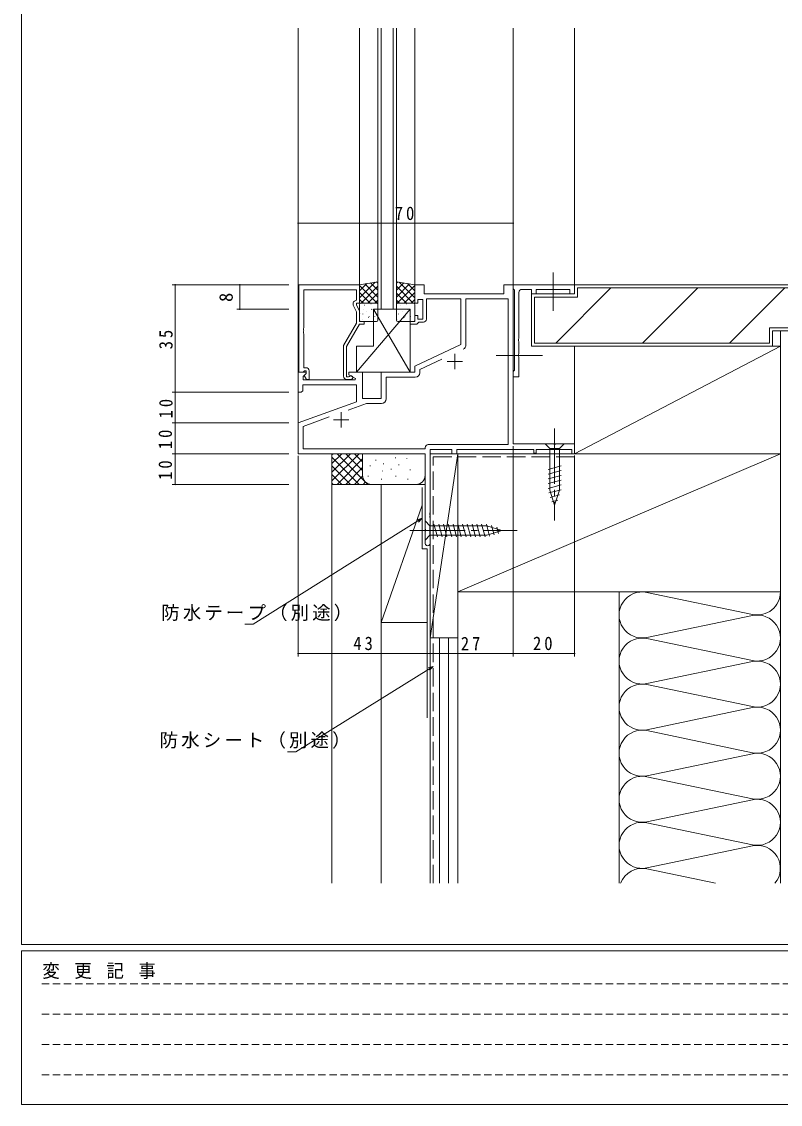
# Model space of a CAD drawing. Units: millimetres, scale not verified. Extents: x -594 to 539, y -420 to 386.
# Drawn here: x -590 to -343, y -420 to -67.5 of the extents above; entities that cross this region are included whole.
import ezdxf
from ezdxf.enums import TextEntityAlignment as Align

# ---------------------------------------------------------------- set-up
doc = ezdxf.new("R2010")
doc.units = ezdxf.units.MM
doc.header["$LTSCALE"] = 2
for name, pattern in [('CHAIN2', [12, 9, -1, 1, -1]), ('DASHED1', [1.8, 1.2, -0.6]), ('DASHED3', [4, 3, -1])]:
    doc.linetypes.add(name, pattern=pattern)
for name, color, linetype, lineweight in [('0-1_YKK_ZWAK', 7, 'Continuous', 9), ('0-3_YKK_11', 7, 'Continuous', 9), ('0-4_YKK_12', 2, 'Continuous', 9), ('0-5_YSS_K', 3, 'Continuous', 9), ('0-6_YKK_13', 4, 'Continuous', 9), ('0-7_YKK_D', 6, 'Continuous', 9)]:
    doc.layers.add(name, color=color, linetype=linetype, lineweight=lineweight)
doc.styles.add('ＭＳ ゴシック', font='')
doc.styles.get('ＭＳ ゴシック').set_extended_font_data('MS Gothic')

msp = doc.modelspace()

# ---------------------------------------------------------------- linework, layer by layer
at = {"layer": '0-1_YKK_ZWAK'}
for p, q in [((-590, -368), (-590, 382)), ((510, -368), (-590, -368)), ((-590, -420), (-590, -370)), ((456, -370), (-590, -370)), ((-590, -420), (456, -420))]:
    msp.add_line(p, q, dxfattribs=at)
at = {"layer": '0-1_YKK_ZWAK', "linetype": 'DASHED1'}
for p, q in [((-583.43, -380.732), (-228.87, -380.732)), ((-583.43, -390.63), (-228.87, -390.63)), ((-583.43, -400.528), (-228.87, -400.528)), ((-583.43, -410.426), (-228.87, -410.426))]:
    msp.add_line(p, q, dxfattribs=at)
at = {"layer": '0-3_YKK_11'}
for p, q in [((-480, -153.182), (-499.8, -153.182)), ((-499.8, -153.182), (-499.8, -181.682)), ((-498.17, -154.812), (-481, -154.812)), ((-498.17, -167.224), (-498.17, -154.812)), ((-481, -154.812), (-481, -158.182)), ((-480, -159.182), (-480, -153.182)), ((-462, -153.182), (-462, -159.182)), ((-459, -153.182), (-462, -153.182)), ((-459, -156.182), (-459, -153.182)), ((-433, -153.182), (-433, -156.182)), ((-430, -153.182), (-433, -153.182)), ((-430, -204.982), (-430, -153.182)), ((-430, -153.182), (-410, -153.182)), ((-430, -154.482), (-430, -153.182)), ((-429.8, -154.682), (-430, -154.482)), ((-429.6, -154.882), (-429.8, -154.682)), ((-429.6, -180.982), (-429.6, -154.882)), ((-424, -154.682), (-427.1, -154.682)), ((-424, -156.182), (-424, -154.682)), ((-422.5, -154.682), (-422.5, -156.182)), ((-411.5, -154.682), (-422.5, -154.682)), ((-411.5, -156.182), (-411.5, -154.682)), ((-410, -153.182), (-410, -156.182)), ((-481, -158.182), (-481.627, -158.544)), ((-461, -157.982), (-459.4, -157.982)), ((-461, -159.182), (-461, -157.982)), ((-459.4, -157.982), (-459.4, -164.382)), ((-433, -156.182), (-459, -156.182)), ((-458.2, -157.812), (-447, -157.812)), ((-458.2, -164.382), (-458.2, -157.812)), ((-447, -157.812), (-447, -172.688)), ((-445.37, -157.812), (-445.37, -172.77)), ((-431.63, -157.812), (-445.37, -157.812)), ((-431.63, -205.182), (-431.63, -157.812)), ((-428.1, -155.682), (-428.1, -170.724)), ((-422.5, -156.182), (-424, -156.182)), ((-410, -156.182), (-411.5, -156.182)), ((-482.033, -159.833), (-481, -162.048)), ((-481, -159.182), (-480, -159.182)), ((-481, -159.682), (-481, -159.182)), ((-480, -161.827), (-481, -159.682)), ((-481, -162.048), (-481, -165.714)), ((-480, -165.182), (-480, -161.827)), ((-462, -159.182), (-461, -159.182)), ((-478.5, -165.182), (-480, -165.182)), ((-478.5, -165.982), (-478.5, -165.182)), ((-463.5, -165.182), (-463.5, -165.982)), ((-462, -165.182), (-463.5, -165.182)), ((-462, -163.182), (-462, -165.182)), ((-461, -163.182), (-462, -163.182)), ((-461, -164.382), (-461, -163.182)), ((-459.4, -164.382), (-461, -164.382)), ((-461, -165.682), (-460.7, -165.382)), ((-460.7, -165.382), (-459.2, -165.382)), ((-498.29, -167.407), (-498.17, -167.224)), ((-498.29, -167.957), (-498.29, -167.407)), ((-498.17, -168.14), (-498.29, -167.957)), ((-498.29, -168.407), (-498.17, -168.224)), ((-498.29, -168.957), (-498.29, -168.407)), ((-498.17, -169.14), (-498.29, -168.957)), ((-498.17, -168.224), (-498.17, -168.14)), ((-498.17, -180.182), (-498.17, -169.14)), ((-481, -165.714), (-485.2, -172.989)), ((-484.2, -173.257), (-480, -165.982)), ((-480, -165.982), (-478.5, -165.982)), ((-463.5, -165.982), (-461.3, -165.982)), ((-461.3, -165.982), (-461, -165.682)), ((-447, -172.688), (-462, -179.682)), ((-428.1, -170.724), (-428.22, -170.907)), ((-428.22, -170.907), (-428.22, -171.457)), ((-428.22, -171.457), (-428.1, -171.64)), ((-428.1, -171.64), (-428.1, -175.724)), ((-485.2, -172.989), (-485.2, -182.982)), ((-484.2, -183.182), (-484.2, -173.257)), ((-449, -175.682), (-449, -180.682)), ((-428.1, -175.724), (-428.22, -175.907)), ((-428.22, -175.907), (-428.22, -176.457)), ((-462, -179.682), (-462, -181.682)), ((-453.192, -177.373), (-460.37, -180.721)), ((-451.5, -178.182), (-446.5, -178.182)), ((-428.22, -176.457), (-428.1, -176.64)), ((-428.1, -176.64), (-428.1, -183.182)), ((-500, -181.682), (-500, -188.182)), ((-497.524, -181.682), (-500, -181.682)), ((-499.8, -181.682), (-498.47, -181.682)), ((-498.47, -181.682), (-498.17, -181.382)), ((-498.37, -183.076), (-497.364, -182.07)), ((-498.37, -184.182), (-498.37, -183.076)), ((-497.4, -180.182), (-498.17, -180.182)), ((-498.17, -181.382), (-497.97, -181.182)), ((-497.4, -182.108), (-497.974, -182.682)), ((-497.974, -182.682), (-497.223, -183.982)), ((-497.97, -181.182), (-497.4, -181.182)), ((-497.364, -182.07), (-497.524, -181.682)), ((-497.4, -181.182), (-497.4, -182.108)), ((-496.4, -183.982), (-496.4, -181.182)), ((-483.548, -183.182), (-484.2, -183.182)), ((-483.299, -183.049), (-483.548, -183.182)), ((-483.5, -181.682), (-483.5, -182.482)), ((-479, -181.682), (-483.5, -181.682)), ((-483.5, -182.482), (-481.335, -183.732)), ((-479, -190.182), (-479, -181.682)), ((-473, -181.682), (-473, -190.182)), ((-462, -181.682), (-473, -181.682)), ((-460.37, -180.721), (-460.37, -181.812)), ((-430, -181.382), (-429.8, -181.182)), ((-430, -183.182), (-430, -181.382)), ((-428.1, -183.182), (-430, -183.182)), ((-429.8, -181.182), (-429.6, -180.982)), ((-498.5, -185.812), (-481, -185.812)), ((-498.5, -187.682), (-498.5, -185.812)), ((-481.456, -184.182), (-498.37, -184.182)), ((-497.223, -183.982), (-496.4, -183.982)), ((-484.2, -183.982), (-482.8, -183.982)), ((-481.335, -183.732), (-481.456, -184.182)), ((-481, -185.812), (-481, -191.267)), ((-471.37, -183.312), (-471.37, -190.312)), ((-461.87, -183.312), (-471.37, -183.312)), ((-500, -188.182), (-499, -188.182)), ((-499, -188.182), (-498.5, -187.682)), ((-473, -190.182), (-479, -190.182)), ((-481, -191.267), (-500, -198.182)), ((-477.733, -191.812), (-483.68, -193.977)), ((-472.87, -191.812), (-477.733, -191.812)), ((-489.838, -196.218), (-498.37, -199.324)), ((-489.838, -196.218), (-498.37, -199.324)), ((-488.5, -197.182), (-483.5, -197.182)), ((-486, -194.682), (-486, -199.682)), ((-500, -198.182), (-500, -208.182)), ((-498.37, -199.324), (-498.37, -206.552)), ((-498.37, -206.552), (-458.63, -206.552)), ((-458.63, -206.552), (-458.63, -206.182)), ((-457.63, -205.182), (-431.63, -205.182)), ((-457, -206.812), (-450, -206.812)), ((-457, -227.224), (-457, -206.812)), ((-450, -206.812), (-450, -208.182)), ((-448.37, -206.812), (-423.3, -206.812)), ((-448.37, -208.182), (-448.37, -206.812)), ((-416.958, -204.982), (-430, -204.982)), ((-423.3, -206.812), (-423.3, -207.982)), ((-422.5, -206.812), (-410.9, -206.812)), ((-422.5, -207.982), (-422.5, -206.812)), ((-416.775, -205.102), (-416.958, -204.982)), ((-416.225, -205.102), (-416.775, -205.102)), ((-416.042, -204.982), (-416.225, -205.102)), ((-410, -204.982), (-416.042, -204.982)), ((-410.9, -206.812), (-410.9, -208.182)), ((-410, -208.182), (-410, -204.982)), ((-500, -208.182), (-458.63, -208.182)), ((-458.63, -208.182), (-458.63, -232.724)), ((-450, -208.182), (-448.37, -208.182)), ((-423.3, -207.982), (-422.5, -207.982)), ((-410.9, -208.182), (-410, -208.182)), ((-457.12, -227.407), (-457, -227.224)), ((-457.12, -227.957), (-457.12, -227.407)), ((-457, -228.14), (-457.12, -227.957)), ((-457.12, -228.407), (-457, -228.224)), ((-457.12, -228.957), (-457.12, -228.407)), ((-457, -229.14), (-457.12, -228.957)), ((-457, -228.224), (-457, -228.14)), ((-457, -237.367), (-457, -229.14)), ((-458.63, -232.724), (-458.51, -232.907)), ((-458.51, -233.457), (-458.63, -233.64)), ((-458.63, -233.64), (-458.63, -237.367)), ((-458.51, -232.907), (-458.51, -233.457))]:
    msp.add_line(p, q, dxfattribs=at)
for centre, radius, start, end in [((-427.1, -155.682), 1, 90, 179.99998), ((-481.127, -159.41), 1, 120.00002, 205.00002), ((-459.2, -164.382), 1, 270, 359.99998), ((-446.87, -172.77), 1.5, 294.99998, 359.99998), ((-497.4, -181.182), 1, 0, 89.99998), ((-484.2, -182.982), 1, 180, 269.99998), ((-482.8, -183.382), 0.6, 270.00002, 146.25102), ((-461.87, -181.812), 1.5, 270, 359.99998), ((-472.87, -190.312), 1.5, 270, 359.99998), ((-457.63, -206.182), 1, 90, 179.99998), ((-457.815, -237.367), 0.815, 179.99998, 0)]:
    msp.add_arc(centre, radius, start, end, dxfattribs=at)
at = {"layer": '0-4_YKK_12'}
for p, q in [((-500, -208.185), (-500, -69.682)), ((-480, -153.182), (-480, -69.682)), ((-474, -161.181), (-474, -69.682)), ((-473, -161.181), (-473, -69.682)), ((-469, -161.181), (-469, -69.682)), ((-468.01, -161.181), (-468.005, -69.682)), ((-462, -153.182), (-462, -69.682)), ((-430, -204.982), (-430, -69.682)), ((-409.999, -153.182), (-410, -69.682)), ((-468.01, -161.181), (-474, -161.181)), ((-430, -208.182), (-430, -206.812)), ((-457, -208.182), (-430, -208.182))]:
    msp.add_line(p, q, dxfattribs=at)
at = {"layer": '0-5_YSS_K'}
for p, q in [((-416.137, -172.182), (-398.137, -154.183)), ((-410, -153.182), (-410, -156.182)), ((-410, -153.182), (-320.5, -153.184)), ((-409, -157.182), (-409, -154.182)), ((-321.5, -154.184), (-409, -154.182)), ((-387.853, -172.183), (-369.853, -154.183)), ((-359.569, -172.183), (-341.568, -154.183)), ((-424, -156.182), (-424, -173.182)), ((-424, -156.182), (-410, -156.182)), ((-423, -172.182), (-423, -157.182)), ((-409, -157.182), (-423, -157.182)), ((-329.5, -167.184), (-346.5, -167.184)), ((-346.5, -167.184), (-346.5, -172.184)), ((-343, -168.184), (-343, -348)), ((-330.5, -168.184), (-343, -168.184)), ((-423, -172.182), (-346.5, -172.184)), ((-424, -173.182), (-345.5, -173.184)), ((-410, -208.182), (-343, -173.182)), ((-410, -173.182), (-410, -208.182)), ((-343, -173.182), (-410, -173.182)), ((-343, -208.182), (-343, -173.182)), ((-488.627, -208.182), (-489, -208.555)), ((-485.799, -208.182), (-489, -211.383)), ((-482.971, -208.182), (-489, -214.212)), ((-480.142, -208.182), (-489, -217.04)), ((-489, -209.324), (-480.142, -218.182)), ((-487.314, -208.182), (-477.314, -218.182)), ((-479, -209.869), (-487.314, -218.182)), ((-484.485, -208.182), (-479, -213.667)), ((-481.657, -208.182), (-478.982, -210.857)), ((-479, -215.182), (-479, -208.182)), ((-474.674, -210.183), (-474.674, -210.383)), ((-472.165, -211.371), (-472.165, -211.571)), ((-468.245, -209.398), (-468.245, -209.598)), ((-464.651, -209.702), (-464.651, -209.902)), ((-458.63, -208.482), (-458.63, -215.182)), ((-457, -208.182), (-457, -268.182)), ((-448, -208.182), (-457, -208.182)), ((-448, -268.182), (-448, -208.182)), ((-343, -208.182), (-448, -253.182)), ((-343, -208.182), (-448, -208.182)), ((-448, -208.182), (-448, -253.182)), ((-410, -208.182), (-343, -208.182)), ((-343, -253.182), (-343, -208.182)), ((-489, -212.153), (-482.971, -218.182)), ((-489, -214.981), (-485.799, -218.182)), ((-479, -212.697), (-484.485, -218.182)), ((-476.505, -212.039), (-476.505, -212.239)), ((-472.499, -213.708), (-472.499, -213.908)), ((-469.706, -213.105), (-469.706, -213.305)), ((-467.158, -211.705), (-467.158, -211.905)), ((-463.486, -213.374), (-463.486, -213.574)), ((-489, -217.81), (-488.627, -218.182)), ((-473, -218.182), (-489, -218.182)), ((-489, -348), (-489, -218.182)), ((-478.982, -215.508), (-481.657, -218.182)), ((-478.034, -217.388), (-478.828, -218.182)), ((-477.172, -215.377), (-477.172, -215.577)), ((-463.63, -218.182), (-476, -218.182)), ((-473, -218.182), (-473, -263.182)), ((-473, -218.182), (-458.63, -218.182)), ((-473, -348), (-473, -218.182)), ((-472.833, -216.379), (-472.833, -216.579)), ((-468.159, -215.377), (-468.159, -215.577)), ((-464.318, -216.379), (-464.318, -216.579)), ((-457, -263.182), (-457, -218.182)), ((-459.629, -239.182), (-459.629, -219.182)), ((-459.629, -224.979), (-473, -263.182)), ((-459.629, -239.182), (-458, -239.182)), ((-458, -239.182), (-458, -294.182)), ((-448, -253.182), (-343, -253.182)), ((-448, -253.189), (-448, -348)), ((-447.999, -253.182), (-447.999, -348)), ((-395.5, -348), (-395.5, -253.189)), ((-386.468, -253.347), (-352.032, -260.531)), ((-343, -253.189), (-343, -348)), ((-473, -263.182), (-458, -263.182)), ((-352.032, -260.847), (-386.468, -268.031)), ((-457, -348), (-457, -268.182)), ((-448, -268.182), (-457, -268.182)), ((-454, -348), (-454, -268.182)), ((-451, -348), (-451, -268.182)), ((-448, -268.182), (-448, -343.182)), ((-386.468, -268.347), (-352.032, -275.531)), ((-352.032, -275.847), (-386.468, -283.031)), ((-386.468, -283.347), (-352.032, -290.531)), ((-352.032, -290.847), (-386.468, -298.031)), ((-386.468, -298.347), (-352.032, -305.531)), ((-352.032, -305.847), (-386.468, -313.031)), ((-386.468, -313.347), (-352.032, -320.531)), ((-352.032, -320.847), (-386.468, -328.031)), ((-386.468, -328.347), (-352.032, -335.531)), ((-352.032, -335.847), (-386.468, -343.031)), ((-386.468, -343.347), (-364.163, -348))]:
    msp.add_line(p, q, dxfattribs=at)
at = {"layer": '0-5_YSS_K', "linetype": 'DASHED3'}
for p, q in [((-456, -209.182), (-410, -209.182)), ((-456, -348), (-456, -209.182))]:
    msp.add_line(p, q, dxfattribs=at)
at = {"layer": '0-5_YSS_K'}
for points in [[(-330.5, -168.184), (-345.5, -168.184), (-345.5, -173.184)], [(-473, -218.182), (-489, -218.182), (-489, -208.182)], [(-448, -208.182), (-457, -268.182), (-448, -268.182)]]:
    msp.add_lwpolyline(points, dxfattribs=at)
for centre, radius, start, end in [((-476, -215.182), 3, 180, 270), ((-461.63, -215.182), 3, 270, 0), ((-388, -260.689), 7.5, 78.21646, 281.78354), ((-350.5, -253.189), 7.5, 258.21646, 0), ((-350.5, -268.189), 7.5, 258.21646, 101.78354), ((-388, -275.689), 7.5, 78.21646, 281.78354), ((-350.5, -283.189), 7.5, 258.21646, 101.78354), ((-388, -290.689), 7.5, 78.21646, 281.78354), ((-350.5, -298.189), 7.5, 258.21646, 101.78354), ((-388, -305.689), 7.5, 78.21646, 281.78354), ((-350.5, -313.189), 7.5, 258.21646, 101.78354), ((-388, -320.689), 7.5, 78.21646, 281.78354), ((-350.5, -328.189), 7.5, 258.21646, 101.78354), ((-388, -335.689), 7.5, 78.21646, 281.78354), ((-350.5, -343.189), 7.5, 320.09547, 101.78354), ((-388, -350.689), 7.5, 78.21646, 158.99248)]:
    msp.add_arc(centre, radius, start, end, dxfattribs=at)
at = {"layer": '0-6_YKK_13', "linetype": 'CHAIN2'}
for p, q in [((-417, -161.62), (-417, -149.249)), ((-420.484, -176.182), (-435.516, -176.182)), ((-416.5, -199.982), (-416.5, -229.982)), ((-463.63, -233.182), (-428.63, -233.182))]:
    msp.add_line(p, q, dxfattribs=at)
at = {"layer": '0-6_YKK_13'}
for p, q in [((-474, -152.181), (-480, -153.181)), ((-474.896, -152.331), (-480, -157.435)), ((-477.59, -152.78), (-480, -155.19)), ((-480, -153.181), (-480, -159.181)), ((-480, -153.447), (-474.266, -159.181)), ((-474, -153.68), (-479.502, -159.181)), ((-478.303, -152.899), (-474, -157.202)), ((-476.379, -152.578), (-474, -154.957)), ((-474.455, -152.257), (-474, -152.712)), ((-474, -159.181), (-474, -152.181)), ((-468, -159.181), (-468, -152.181)), ((-468, -152.181), (-462, -153.181)), ((-467.545, -152.257), (-468, -152.712)), ((-465.621, -152.578), (-468, -154.957)), ((-463.697, -152.899), (-468, -157.202)), ((-468, -153.68), (-462.498, -159.181)), ((-462, -153.447), (-467.734, -159.181)), ((-467.104, -152.331), (-462, -157.435)), ((-464.41, -152.78), (-462, -155.19)), ((-462, -153.181), (-462, -159.181)), ((-480, -155.692), (-476.511, -159.181)), ((-480, -157.937), (-478.756, -159.181)), ((-474, -155.925), (-477.257, -159.181)), ((-474, -158.17), (-475.012, -159.181)), ((-468, -155.925), (-464.743, -159.181)), ((-468, -158.17), (-466.988, -159.181)), ((-462, -155.692), (-465.489, -159.181)), ((-462, -157.937), (-463.244, -159.181)), ((-463.5, -161.181), (-481, -181.681)), ((-480, -159.181), (-474, -159.181)), ((-480, -164.681), (-480, -159.681)), ((-479.5, -159.181), (-474.5, -159.181)), ((-478.792, -161.259), (-478.785, -161.266)), ((-478.365, -159.802), (-478.321, -159.826)), ((-477.722, -161.994), (-477.678, -162.018)), ((-476.973, -159.276), (-476.966, -159.284)), ((-476.289, -159.37), (-476.245, -159.394)), ((-476.074, -161.149), (-476.028, -161.237)), ((-475.698, -161.26), (-475.654, -161.284)), ((-475.5, -161.181), (-463.5, -181.681)), ((-475.5, -173.181), (-475.5, -161.181)), ((-475.5, -161.181), (-463.5, -161.181)), ((-475.031, -161.444), (-475.025, -161.451)), ((-474, -159.681), (-474, -164.681)), ((-462, -159.181), (-468, -159.181)), ((-468, -164.681), (-468, -159.681)), ((-467.5, -159.181), (-462.5, -159.181)), ((-467.192, -161.259), (-467.185, -161.266)), ((-466.765, -159.802), (-466.722, -159.826)), ((-466.122, -161.994), (-466.078, -162.018)), ((-465.373, -159.276), (-465.366, -159.284)), ((-464.689, -159.37), (-464.645, -159.394)), ((-464.474, -161.149), (-464.428, -161.237)), ((-464.098, -161.26), (-464.054, -161.284)), ((-463.5, -161.181), (-463.5, -181.681)), ((-463.431, -161.444), (-463.425, -161.451)), ((-462.021, -160.827), (-462, -160.839)), ((-462, -159.681), (-462, -164.681)), ((-479.799, -162.426), (-479.755, -162.45)), ((-474.5, -165.181), (-479.5, -165.181)), ((-479.156, -164.618), (-479.112, -164.642)), ((-478.964, -162.673), (-478.917, -162.761)), ((-477.131, -163.884), (-477.087, -163.908)), ((-476.817, -163.464), (-476.811, -163.471)), ((-475.055, -163.451), (-475.011, -163.475)), ((-467.556, -164.618), (-467.512, -164.642)), ((-462.5, -165.181), (-467.5, -165.181)), ((-467.364, -162.673), (-467.317, -162.761)), ((-465.531, -163.884), (-465.487, -163.908)), ((-465.217, -163.464), (-465.211, -163.471)), ((-463.455, -163.451), (-463.411, -163.475)), ((-481, -173.181), (-475.5, -173.181)), ((-481, -181.681), (-481, -173.181)), ((-463.5, -181.681), (-481, -181.681)), ((-419.6, -204.982), (-418.05, -206.532)), ((-413.4, -204.982), (-419.6, -204.982)), ((-414.95, -206.532), (-418.05, -206.532)), ((-418.05, -206.532), (-418.05, -220.066)), ((-413.4, -204.982), (-414.95, -206.532)), ((-414.95, -220.066), (-414.95, -206.532)), ((-418.6, -213.276), (-414.4, -212.151)), ((-418.6, -214.829), (-414.4, -213.704)), ((-418.6, -216.382), (-414.4, -215.257)), ((-418.6, -217.935), (-414.4, -216.809)), ((-418.6, -219.488), (-414.4, -218.362)), ((-418.341, -220.971), (-414.4, -219.915)), ((-416.5, -224.982), (-418.05, -220.066)), ((-417.89, -222.403), (-414.854, -221.59)), ((-416.5, -224.982), (-414.95, -220.066)), ((-417.438, -223.835), (-415.388, -223.286)), ((-458.63, -230.082), (-457.08, -231.632)), ((-458.63, -230.082), (-458.63, -236.282)), ((-457.08, -231.632), (-457.08, -234.732)), ((-438.546, -231.632), (-457.08, -231.632)), ((-454.654, -235.282), (-455.779, -231.082)), ((-453.101, -235.282), (-454.226, -231.082)), ((-451.548, -235.282), (-452.673, -231.082)), ((-449.995, -235.282), (-451.12, -231.082)), ((-448.442, -235.282), (-449.567, -231.082)), ((-446.889, -235.282), (-448.014, -231.082)), ((-445.336, -235.282), (-446.461, -231.082)), ((-443.783, -235.282), (-444.909, -231.082)), ((-442.23, -235.282), (-443.356, -231.082)), ((-440.677, -235.282), (-441.803, -231.082)), ((-439.124, -235.282), (-440.25, -231.082)), ((-437.641, -235.024), (-438.697, -231.082)), ((-433.63, -233.182), (-438.546, -231.632)), ((-436.209, -234.572), (-437.022, -231.536)), ((-434.777, -234.121), (-435.326, -232.071)), ((-458.63, -236.282), (-457.08, -234.732)), ((-457.08, -234.732), (-438.546, -234.732)), ((-433.63, -233.182), (-438.546, -234.732))]:
    msp.add_line(p, q, dxfattribs=at)
for centre, start, end in [((-479.5, -159.681), 90, 180), ((-474.5, -159.681), 0, 90), ((-467.5, -159.681), 90, 180), ((-462.5, -159.681), 0, 90), ((-479.5, -164.681), 180, 270), ((-474.5, -164.681), 270, 0), ((-467.5, -164.681), 180, 270), ((-462.5, -164.681), 270, 0)]:
    msp.add_arc(centre, 0.5, start, end, dxfattribs=at)
at = {"layer": '0-7_YKK_D'}
for p, q in [((-500.004, -133.182), (-430, -133.182)), ((-503, -153.181), (-541, -153.181)), ((-540, -153.181), (-540, -188.181)), ((-503, -153.182), (-519.963, -153.182)), ((-518.963, -153.182), (-518.963, -161.181)), ((-503, -161.181), (-519.963, -161.181)), ((-503, -188.181), (-541, -188.181)), ((-503, -188.181), (-541, -188.181)), ((-540, -188.181), (-540, -198.181)), ((-503, -198.181), (-541, -198.181)), ((-503, -198.181), (-541, -198.181)), ((-540, -208.182), (-540, -198.181)), ((-430, -205.682), (-430, -274.182)), ((-430, -205.682), (-430, -274.182)), ((-503, -208.182), (-541, -208.182)), ((-503, -208.182), (-541, -208.182)), ((-540, -208.182), (-540, -218.182)), ((-500, -208.882), (-500, -274.182)), ((-410, -208.732), (-410, -274.182)), ((-503, -218.182), (-541, -218.182)), ((-461.069, -230.086), (-514.599, -263.706)), ((-461.311, -229.701), (-459.629, -229.182)), ((-459.629, -229.182), (-461.069, -230.086)), ((-459.629, -229.182), (-460.826, -230.472)), ((-457, -238.367), (-457, -274.182)), ((-457, -238.367), (-457, -274.182)), ((-514.599, -263.706), (-517.299, -263.706)), ((-500, -273.182), (-457, -273.182)), ((-457, -273.182), (-430, -273.182)), ((-430, -273.182), (-410, -273.182)), ((-457.444, -278.312), (-500.756, -305.207)), ((-457.685, -277.925), (-456, -277.415)), ((-456, -277.415), (-457.444, -278.312)), ((-456, -277.415), (-457.204, -278.699)), ((-500.756, -305.207), (-503.456, -305.207))]:
    msp.add_line(p, q, dxfattribs=at)
for centre, start, end in [((-500.004, -133.182), 0, 180), ((-500.004, -133.182), 180, 0), ((-430, -133.182), 0, 180), ((-430, -133.182), 180, 0), ((-540, -153.181), 90, 270), ((-540, -153.181), 270, 90), ((-518.963, -153.182), 90, 270), ((-518.963, -153.182), 270, 90), ((-518.963, -161.181), 90, 270), ((-518.963, -161.181), 270, 90), ((-540, -188.181), 90, 270), ((-540, -188.181), 90, 270), ((-540, -188.181), 270, 90), ((-540, -188.181), 270, 90), ((-540, -198.181), 90, 270), ((-540, -198.181), 90, 270), ((-540, -198.181), 270, 90), ((-540, -198.181), 270, 90), ((-540, -208.182), 90, 270), ((-540, -208.182), 90, 270), ((-540, -208.182), 270, 90), ((-540, -208.182), 270, 90), ((-540, -218.182), 90, 270), ((-540, -218.182), 270, 90), ((-500, -273.182), 0, 180), ((-500, -273.182), 180, 0), ((-457, -273.182), 0, 180), ((-457, -273.182), 0, 180), ((-457, -273.182), 180, 0), ((-457, -273.182), 180, 0), ((-430, -273.182), 0, 180), ((-430, -273.182), 0, 180), ((-430, -273.182), 180, 0), ((-430, -273.182), 180, 0), ((-410, -273.182), 0, 180), ((-410, -273.182), 180, 0)]:
    msp.add_arc(centre, 0.106, start, end, dxfattribs=at)

# ---------------------------------------------------------------- texts
at = {"layer": '0-1_YKK_ZWAK', "insert": (-583.265, -379.209), "char_height": 4.399, "attachment_point": 7, "style": 'ＭＳ ゴシック'}
msp.add_mtext('\\T1.22;\\W0.95;変\\~更\\~記\\~事', dxfattribs=at)
at = {"layer": '0-7_YKK_D', "color": 7, "style": 'ＭＳ ゴシック'}
msp.add_text('8', height=4.399, rotation=90, dxfattribs=at).set_placement((-519.963, -158.782), align=Align.BOTTOM_LEFT)
at = {"layer": '0-7_YKK_D', "color": 7, "char_height": 4.399, "attachment_point": 7, "style": 'ＭＳ ゴシック'}
for s, insert in [('\\T1.36;\\W0.9;70', (-468.522, -132.182)), ('\\T1.17;防水テープ（別途）', (-544.55, -262.706)), ('\\T1.36;\\W0.9;43', (-482.02, -272.182)), ('\\T1.36;\\W0.9;27', (-447.02, -272.182)), ('\\T1.36;\\W0.9;20', (-423.52, -272.182)), ('\\T1.17;防水シート（別途）', (-545.076, -304.207))]:
    msp.add_mtext(s, dxfattribs=dict(at, insert=insert))
at = {"layer": '0-7_YKK_D', "color": 7, "char_height": 4.399, "attachment_point": 7, "rotation": 90, "style": 'ＭＳ ゴシック'}
for s, insert in [('\\T1.36;\\W0.9;35', (-540.8, -174.201)), ('\\T1.36;\\W0.9;10', (-540.8, -196.701)), ('\\T1.36;\\W0.9;10', (-541, -206.702)), ('\\T1.36;\\W0.9;10', (-541, -216.702))]:
    msp.add_mtext(s, dxfattribs=dict(at, insert=insert))

doc.saveas('drawing.dxf')
